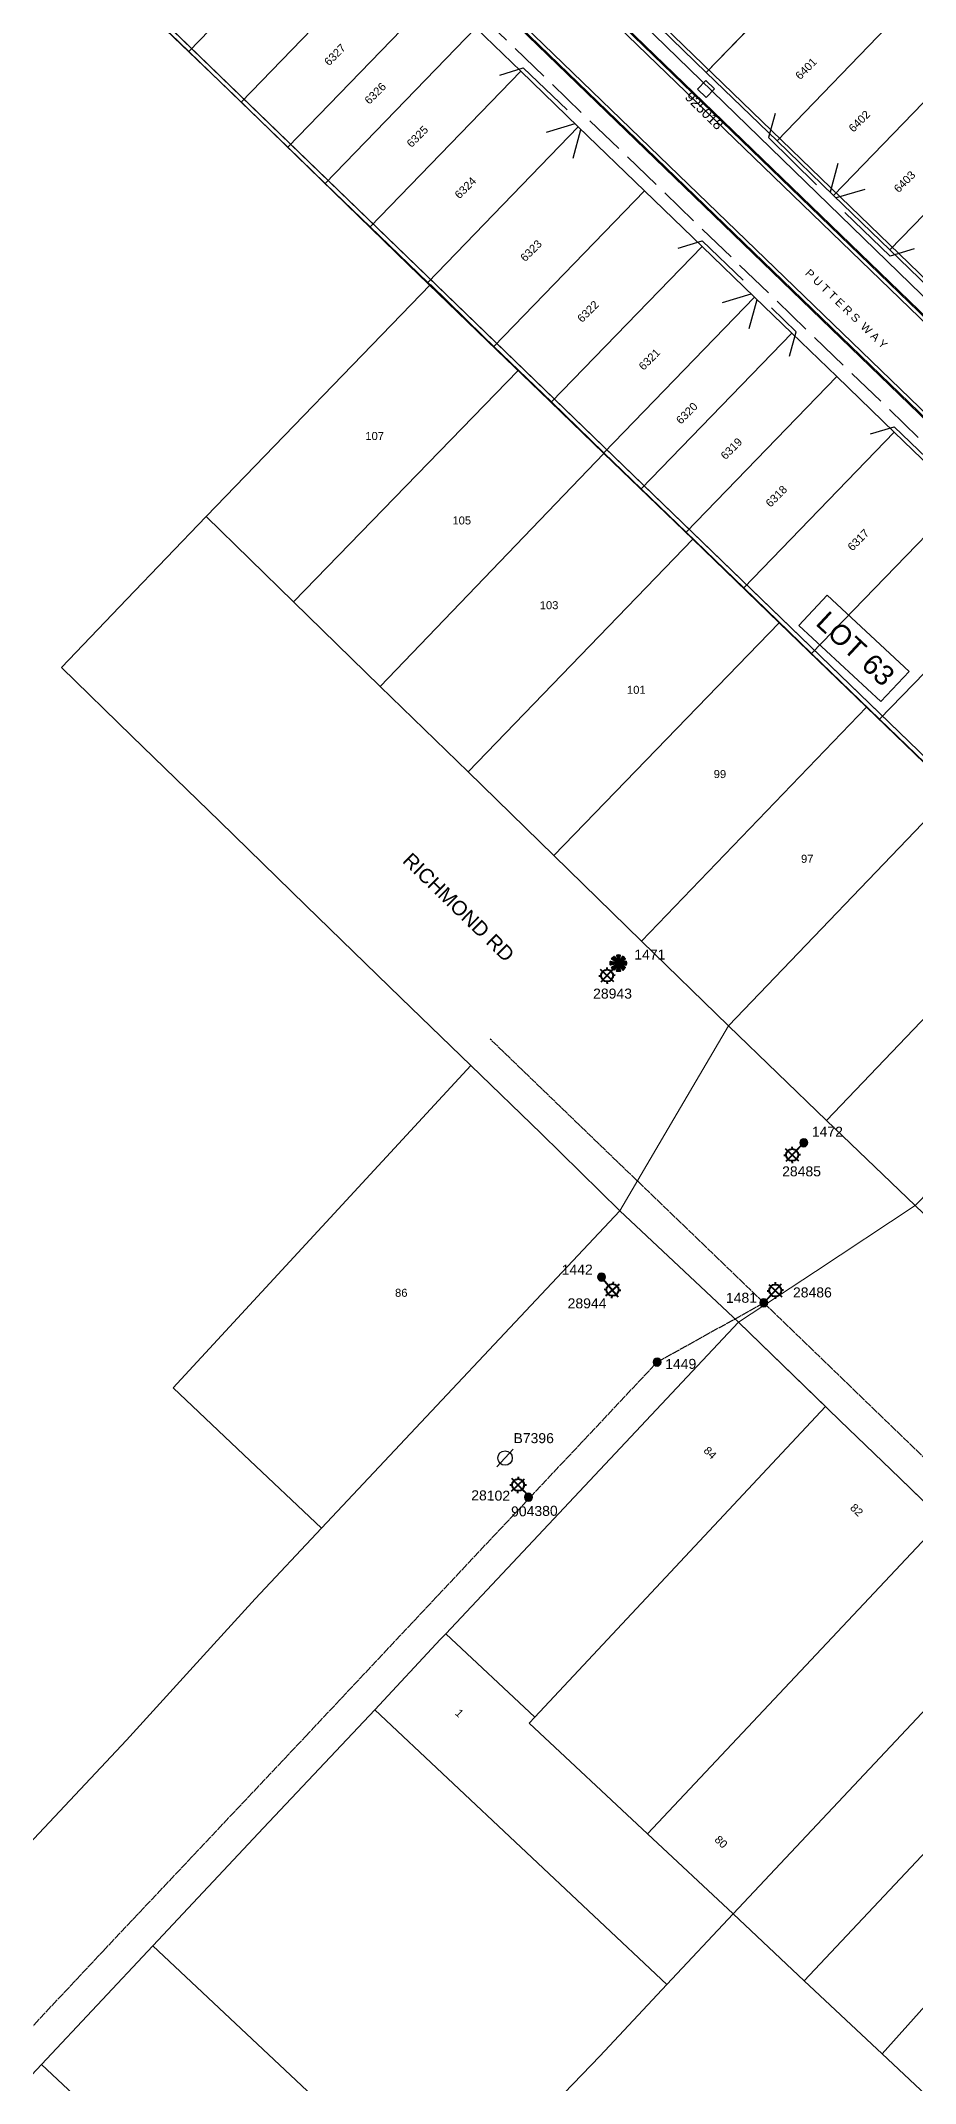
# Model space of a CAD drawing. Header units: metres. Extents: x 305195 to 309187, y 6261447 to 6263623.
# Drawn here: x 305412.5 to 305521.8, y 6262126.8 to 6262382.1 of the extents above; entities that cross this region are included whole.
import ezdxf
from ezdxf.enums import TextEntityAlignment as Align

# ---------------------------------------------------------------- set-up
doc = ezdxf.new("R2010")
doc.units = ezdxf.units.M
doc.linetypes.add('Cable Exist OH', pattern=[1, 1, 0])
doc.linetypes.add('IE Trench LV', pattern=[6.5, 5, -1.5])
doc.layers.get('0').update_dxf_attribs({"color": 6})
for name, color, linetype, lineweight in [('A_NEW', 51, 'Continuous', 9), ('Cadastre Buildings_SP_EXT', 9, 'Continuous', 5), ('Cadastre Land Parcels_SP_EXT', 9, 'Continuous', 5), ('Cadastre Roads_SP_EXT', 9, 'Continuous', 5)]:
    doc.layers.add(name, color=color, linetype=linetype, lineweight=lineweight)
for name, color, linetype in [('Equip_SP_HV_EXT', 7, 'Continuous'), ('Equip_SP_SL_EXT', 7, 'Continuous'), ('Mains_HV_EXT', 7, 'Continuous'), ('NOTE 1TO500_NEW', 7, 'Continuous'), ('Services_SP_NEW', 2, 'Continuous'), ('st_new', 9, 'Continuous'), ('SupportsOH_SP_TR_HV_LV_SL_EXT', 7, 'Continuous'), ('SupportsUG_SP_LV_SL_NEW', 2, 'Continuous'), ('Trench_SP_NEW', 2, 'Continuous')]:
    doc.layers.add(name, color=color, linetype=linetype)
doc.styles.add('HVSW_LABEL', font='arial.ttf')
doc.styles.add('iecARIAL', font='arial.ttf', dxfattribs={"height": 2})
doc.styles.add('POLE_LABEL', font='arial.ttf')
doc.styles.get("Standard").update_dxf_attribs({"font": 'arial.ttf'})
doc.linetypes.add('IE Trench HV', pattern='A,7,-0.2,["/",Standard,S=3,R=0,X=0.6,Y=-1.4],-2.5', length=9.7)

# ---------------------------------------------------------------- blocks, each defined once
blk = doc.blocks.new('SL_LANTERN_EXT')
at = {"lineweight": 40}
for p, q in [((-1.46, 5.68), (-1.06, 5.28)), ((0, 1.97), (0, 6.47)), ((1.46, 5.68), (1.06, 5.28)), ((-2.25, 4.22), (2.25, 4.22)), ((-1.46, 2.76), (-1.06, 3.16)), ((0, 0), (0, 2.72)), ((1.46, 2.76), (1.06, 3.16))]:
    blk.add_line(p, q, dxfattribs=at)
blk.add_circle((0, 4.22), 1.5, dxfattribs=at)
at = {"style": 'iecARIAL', "flags": 8}
blk.add_attdef('ASSET_NUM', (1.5, 1.5), '', height=2.5, dxfattribs=at)
for tag, p, height, flags in [('OPERATING_VOLTAGE', (0.98, -1.65), 0.2, 9), ('ORIENTATION', (0.98, -1.85), 0.2, 9), ('OWNED_BY', (0.98, -2.05), 0.2, 9), ('STATE', (0.98, -2.25), 0.2, 9), ('CONSTRUCTED_VOLTAGE', (0.98, -0.65), 0.2, 9), ('CONTROL_TYPE', (0.98, -0.85), 0.2, 9), ('LANTERN_PURPOSE', (0.98, -1.05), 0.2, 9), ('LANTERN_TYPE', (0.98, -1.25), 0.2, 9), ('NO_PHASES', (0.98, -1.45), 0.2, 9), ('USAGE', (0.98, -2.45), 0.2, 9), ('CEXIST', (0.98, -2.65), 0.2, 9), ('CNEW', (0.98, -2.85), 0.2, 9), ('CNUMBER', (0.98, -3.05), 0.2, 9), ('CREMOVE', (0.98, -3.25), 0.2, 9), ('CREPLACE', (0.98, -3.45), 0.2, 9), ('LKINGHEIGHT', (0.98, -3.65), 0.2, 9), ('LBRACKET', (0.98, -3.85), 0.2, 9), ('LBRACKETVOCAB', (0.98, -4.05), 0.2, 9), ('LCATEGORY', (0.98, -4.25), 0.2, 9), ('LCHARGE1', (0.98, -4.45), 0.2, 9), ('LCHARGE1PERCENT', (0.98, -4.65), 0.2, 9), ('LCHARGE2', (0.98, -4.85), 0.2, 9), ('LCHARGE2PERCENT', (0.98, -5.05), 0.2, 9), ('LCHARGE3', (0.98, -5.25), 0.2, 9), ('LNUMBER', (2.18, -3.25), 2.5, 8), ('STREETNAME', (0.98, -9.25), 0.2, 9), ('SUBURB', (0.98, -9.45), 0.2, 1), ('LCHARGE3PERCENT', (0.98, -5.45), 0.2, 9), ('LEXIST', (0.98, -5.65), 0.2, 9), ('LLAMP', (0.98, -5.85), 0.2, 9), ('LLAMPVOCAB', (0.98, -6.05), 0.2, 9), ('LMAST', (0.98, -6.25), 0.2, 9), ('LMASTVOCAB', (0.98, -6.45), 0.2, 9), ('LNEW', (0.98, -6.65), 0.2, 9), ('LANTNUMBER', (0.98, -6.85), 0.2, 9), ('LOUTREACH', (0.98, -7.25), 0.2, 9), ('LOUTREACHVOCAB', (0.98, -7.45), 0.2, 9), ('LRATECODE', (0.98, -7.65), 0.2, 9), ('LREMOVE', (0.98, -7.85), 0.2, 9), ('LREPLACE', (0.98, -8.05), 0.2, 9), ('LTYPE', (0.98, -8.25), 0.2, 9), ('LTYPEVOCAB', (0.98, -8.45), 0.2, 9), ('LEGEND', (0.98, -8.65), 0.2, 9), ('LOCATION', (0.98, -8.85), 0.2, 9), ('NOTES', (0.98, -9.05), 0.2, 9)]:
    blk.add_attdef(tag, p, '', height=height, dxfattribs=dict(flags=flags))
blk = doc.blocks.new('SL_NIGHTWATCH_EXT')
at = {"lineweight": 40}
h = blk.add_hatch(color=256, dxfattribs=at)
h.paths.add_polyline_path([(0.39, 1.96, 0.098491), (-0.39, 1.96), (-0.2, 0.98, -0.098491), (0.19, 0.98)])
h.paths.add_polyline_path([(0.55, 0.83, -0.098491), (0.83, 0.56), (1.66, 1.11, 0.098491), (1.11, 1.66)])
h.paths.add_polyline_path([(0.98, 0.2, -0.098491), (0.98, -0.19), (1.96, -0.39, 0.098491), (1.96, 0.39)])
h.paths.add_polyline_path([(0.83, -0.55, -0.098491), (0.56, -0.83), (1.11, -1.66, 0.098491), (1.66, -1.11)])
h.paths.add_polyline_path([(-0.19, -0.98), (-0.39, -1.96, 0.098491), (0.39, -1.96), (0.2, -0.98, -0.098491)])
h.paths.add_polyline_path([(-0.83, -0.56), (-1.66, -1.11, 0.098491), (-1.11, -1.66), (-0.55, -0.83, -0.098491)])
h.paths.add_polyline_path([(-0.98, 0.19), (-1.96, 0.39, 0.098491), (-1.96, -0.39), (-0.98, -0.2, -0.098491)])
h.paths.add_polyline_path([(-1.11, 1.66, 0.098491), (-1.66, 1.11), (-0.83, 0.55, -0.098491), (-0.56, 0.83)])
for p, q in [((-1.16, 1.63), (-1.16, 1.63, 0)), ((-1.1, 1.64), (-1.1, 1.64, 0)), ((1.08, 1.63), (1.08, 1.63, 0)), ((-0.86, -0.57), (-0.86, -0.57, 0)), ((0.82, -0.57), (0.82, -0.57, 0)), ((1.13, -1.65), (1.13, -1.65, 0)), ((1.96, -0.37), (1.96, -0.37, 0))]:
    blk.add_line(p, q, dxfattribs=at)
for points in [[(-0.98, 0.19, 0.098491), (-0.98, -0.2), (-1.96, -0.39, -0.098491), (-1.96, 0.39)], [(-0.56, 0.83, 0.098491), (-0.83, 0.55), (-1.66, 1.11, -0.098491), (-1.11, 1.66)], [(-0.2, 0.98, -0.098491), (0.19, 0.98), (0.39, 1.96, 0.098491), (-0.39, 1.96)], [(0.83, 0.56), (1.66, 1.11, 0.098491), (1.11, 1.66), (0.55, 0.83, -0.098491)], [(0.98, -0.19), (1.96, -0.39, 0.098491), (1.96, 0.39), (0.98, 0.2, -0.098491)], [(-0.83, -0.56, 0.098491), (-0.55, -0.83), (-1.11, -1.66, -0.098491), (-1.66, -1.11)], [(0.2, -0.98), (0.39, -1.96, -0.098491), (-0.39, -1.96), (-0.19, -0.98, 0.098491)], [(0.56, -0.83), (1.11, -1.66, 0.098491), (1.66, -1.11), (0.83, -0.55, -0.098491)]]:
    blk.add_lwpolyline(points, format="xyb", close=True, dxfattribs=at)
blk.add_circle((0, 0), 1, dxfattribs=at)
blk = doc.blocks.new('POLE_EXT')
blk.add_hatch(color=256).paths.add_polyline_path([(-1, 0, 1), (1, 0, 1)])
blk.add_lwpolyline([(-1, 0, 1), (1, 0, 1)], format="xyb", close=True)
for tag, height, flags, p in [('pNumber', 2.5, 8, (-17.84, 2.07)), ('OWNED_BY', 0.2, 9, (1.35, -0.4)), ('SPECIAL_USE', 0.2, 9, (1.35, -0.8)), ('STATE', 0.2, 9, (1.35, -1)), ('cLV', 0.2, 9, (1.35, -1.4)), ('hDepth', 0.2, 9, (1.35, -1.6)), ('hDia', 0.2, 9, (1.35, -1.8)), ('cHV', 0.2, 9, (1.35, -2)), ('cLinedev', 0.2, 9, (1.35, -3.4)), ('pExisting', 0.2, 9, (1.35, -3.8)), ('pFooting', 0.2, 9, (1.35, -4.4)), ('pNew', 0.2, 9, (1.35, -4.6)), ('pRelocate', 0.2, 9, (1.35, -5)), ('pRemove', 0.2, 9, (1.35, -5.2)), ('PARENT', 0.2, 9, (1.35, -0.6)), ('USAGE', 0.2, 9, (1.35, -1.2)), ('LBRACKET', 0.2, 9, (1.35, -2.2)), ('LExisting', 0.2, 9, (1.35, -2.4)), ('LANTNUMBER', 0.2, 9, (1.35, -2.6)), ('LOther', 0.2, 9, (1.35, -2.8)), ('LRemove', 0.2, 9, (1.35, -3)), ('LEGEND', 0.2, 9, (1.35, -3.2)), ('LOCATION', 0.2, 9, (1.35, -3.6)), ('PFNUMBER', 0.2, 9, (1.35, -4)), ('NEWPFNUMBER', 0.2, 9, (1.35, -4.2)), ('pReplace', 0.2, 9, (1.35, -5.4)), ('pStay', 0.2, 9, (1.35, -5.6)), ('pType', 0.2, 9, (1.35, -5.8)), ('cspan', 0.2, 9, (1.35, -6)), ('STREETNAME', 0.2, 9, (1.35, -6.2)), ('SUBURB', 0.2, 9, (1.35, -6.4)), ('OPERATED_BY', 0.2, 9, (1.36, -7.01)), ('NOTES', 0.2, 9, (1.35, -6.6)), ('MAINTAINED_BY', 0.2, 9, (1.36, -6.81))]:
    blk.add_attdef(tag, text='', height=height, dxfattribs=dict(flags=flags)).set_placement(p, align=Align.MIDDLE_LEFT)
at = {"style": 'POLE_LABEL'}
for tag, height, flags, p in [('STRUCTURE_PLANT_NUMBER', 0.2, 9, (1.35, 0.03)), ('ASSET_NUM', 2.5, 8, (2, 2)), ('STREET_CODE', 0.2, 9, (1.35, -0.2))]:
    blk.add_attdef(tag, text='', height=height, dxfattribs=dict(at, flags=flags)).set_placement(p, align=Align.MIDDLE_LEFT)
at = {"flags": 1}
blk.add_attdef('Z', (1.35, -7.33), '', height=0.2, dxfattribs=at)
blk = doc.blocks.new('HV_ABS_CLOSED_EXT')
blk.add_line((-3, 6.87), (3, 6.87))
blk.add_circle((0, 6.87), 1.8)
at = {"flags": 1}
blk.add_attdef('Z', (0, 0), '', height=0.2, dxfattribs=at)
at = {"style": 'HVSW_LABEL'}
for tag, height, flags, p in [('ASSET_NUM', 3.5, 8, (2, 2)), ('STREET_CODE', 0.2, 9, (0, -0.2))]:
    blk.add_attdef(tag, text='', height=height, dxfattribs=dict(at, flags=flags)).set_placement(p, align=Align.MIDDLE_LEFT)
at = {"flags": 9}
for tag, p in [('ACTUAL_STATUS', (0, -0.4)), ('CONSTRUCTED_VOLTAGE', (0, -0.6)), ('OPERATING_VOLTAGE', (0, -1)), ('ORIENTATION', (0, -1.2)), ('OWNED_BY', (0, -1.4)), ('STATE', (0, -1.6)), ('SWITCH_TYPE', (0, -1.8)), ('STREETNAME', (0, -2.6)), ('SUBURB', (0, -2.8)), ('NO_PHASES', (0, -0.8)), ('USAGE', (0, -2)), ('LEGEND', (0, -2.2)), ('LOCATION', (0, -2.4)), ('NOTES', (0, -3))]:
    blk.add_attdef(tag, text='', height=0.2, dxfattribs=at).set_placement(p, align=Align.MIDDLE_LEFT)
blk = doc.blocks.new('AREA41_NEW')
at = {"layer": 'A_NEW'}
h = blk.add_hatch(dxfattribs=at)
h.set_pattern_fill('FP_127', color=256, style=0, pattern_type=2)
h.set_pattern_definition([(270, (86453.6, 11117.5), (300, 2e-14), [])])
h.paths.add_polyline_path([(42202, 10595), (42232, 10595), (42232, 11640), (42202, 11640), (42202, 10927)], flags=0)
blk = doc.blocks.new('COLUMN_NEW')
at = {"lineweight": -3}
blk.add_lwpolyline([(-1.49, -1.49), (1.48, -1.49), (1.48, 1.48), (-1.49, 1.48)], close=True, dxfattribs=at)
at = {"style": 'POLE_LABEL', "flags": 9}
blk.add_attdef('STRUCTURE_PLANT_NUMBER', text='', height=0.2, dxfattribs=at).set_placement((1.5, 0.24), align=Align.MIDDLE_LEFT)
for tag, height, flags, p in [('STREET_CODE', 0.2, 9, (1.5, 0)), ('ASSET_NUM', 2.5, 8, (2, 2)), ('COLUMN_TYPE', 0.2, 9, (1.5, -0.2)), ('OWNED_BY', 0.2, 9, (1.5, -0.4)), ('OPERATED_BY', 0.2, 9, (1.5, -0.6)), ('STATE', 0.2, 9, (1.5, -1)), ('SUBURB', 0.2, 9, (1.5, -1.8)), ('STREETNAME', 0.2, 9, (1.5, -2)), ('Z', 0.2, 1, (1.5, -2.8)), ('MAINTAINED_BY', 0.2, 9, (1.5, -0.8)), ('USAGE', 0.2, 9, (1.5, -1.2)), ('LEGEND', 0.2, 9, (1.5, -1.4)), ('PARENT', 0.2, 9, (1.5, -1.6)), ('LOCATION', 0.2, 9, (1.5, -2.2)), ('NOTES', 0.2, 9, (1.5, -2.4)), ('LABEL_ALIGNMENT', 0.2, 9, (1.5, -2.6))]:
    blk.add_attdef(tag, text='', height=height, dxfattribs=dict(flags=flags)).set_placement(p, align=Align.MIDDLE_LEFT)
blk = doc.blocks.new('ST4_NEW')
at = {"layer": 'st_new', "color": 251, "lineweight": 0}
for p, q in [((219.41, -169.73), (32.43, 11.07)), ((198.21, -191.65), (0, 0)), ((60.75, 1.07), (188.29, -122.25)), ((185.55, -125.09), (58, -1.77)), ((225.66, -163.26), (58.09, -1.22)), ((185.86, -124.77), (58.32, -1.44)), ((185.96, -124.66), (58.42, -1.34)), ((179.92, -130.91), (52.37, -7.59)), ((9.12, -8.82), (118.55, -114.63)), ((198.21, -191.65), (9.12, -8.82)), ((179.5, -131.35), (51.96, -8.02)), ((179.6, -131.24), (52.06, -7.91))]:
    blk.add_line(p, q, dxfattribs=at)
blk = doc.blocks.new('ST5_NEW')
at = {"layer": 'st_new', "color": 7, "linetype": 'Continuous'}
for p, q in [((-200.9, 77.41), (-219.7, 57.96)), ((-155.04, 55.32), (-136.27, 74.73)), ((-136.27, 74.73), (-155.04, 55.32)), ((-194.34, 71.07), (-213.15, 51.62)), ((-219.7, 57.96), (-226.48, 64.51)), ((-188.51, 65.43), (-207.32, 45.98)), ((-131.31, 62.17), (-146.2, 46.77)), ((-183.84, 60.91), (-202.65, 41.46)), ((-183.84, 60.91), (-178.22, 55.48)), ((-155.04, 55.32), (-160.79, 60.88)), ((-213.15, 51.62), (-219.7, 57.96)), ((-197.03, 36.03), (-178.22, 55.48)), ((-178.22, 55.48), (-171.03, 48.53)), ((-146.2, 46.77), (-155.04, 55.32)), ((-124.25, 55.35), (-139.14, 39.95)), ((-207.32, 45.98), (-213.15, 51.62)), ((-171.03, 48.53), (-189.84, 29.08)), ((-171.03, 48.53), (-162.76, 40.53)), ((-117.2, 48.53), (-132.09, 33.13)), ((-202.65, 41.46), (-207.32, 45.98)), ((-139.14, 39.95), (-146.2, 46.77)), ((-197.03, 36.03), (-202.65, 41.46)), ((-181.57, 21.08), (-162.76, 40.53)), ((-162.76, 40.53), (-155.57, 33.58)), ((-132.09, 33.13), (-139.14, 39.95)), ((-189.84, 29.08), (-197.03, 36.03)), ((-155.57, 33.58), (-174.38, 14.13)), ((-155.57, 33.58), (-149.02, 27.25)), ((-121.66, 23.05), (-132.09, 33.13)), ((-181.57, 21.08), (-189.84, 29.08)), ((-149.02, 27.25), (-167.83, 7.79)), ((-149.02, 27.25), (-144.35, 22.73)), ((-174.38, 14.13), (-181.57, 21.08)), ((-163.16, 3.27), (-144.35, 22.73)), ((-144.35, 22.73), (-138.73, 17.3)), ((-138.73, 17.3), (-157.54, -2.16)), ((-138.73, 17.3), (-131.54, 10.35)), ((-167.83, 7.79), (-174.38, 14.13)), ((-150.35, -9.11), (-131.54, 10.35)), ((-131.54, 10.35), (-123.06, 2.14)), ((-163.16, 3.27), (-167.83, 7.79)), ((-157.54, -2.16), (-163.16, 3.27)), ((-141.87, -17.31), (-123.06, 2.14)), ((-150.35, -9.11), (-157.54, -2.16)), ((-114.58, -6.06), (-133.39, -25.52)), ((-141.87, -17.31), (-150.35, -9.11)), ((-133.39, -25.52), (-141.87, -17.31)), ((-126.62, -32.06), (-133.39, -25.52))]:
    blk.add_line(p, q, dxfattribs=at)
blk = doc.blocks.new('PLAN_NEW')
at = {"layer": 'st_new', "lineweight": 0}
blk.add_blockref('ST4_NEW', (-232.08, -1017.59), dxfattribs=at)
at = {"layer": 'st_new'}
blk.add_blockref('ST5_NEW', (2.43, -1090.56), dxfattribs=at)
at = {"layer": 'st_new', "lineweight": 0}
for s, rotation, p in [('6327', 45.2827, (-199.75, -1034.48)), ('6401', 45.2827, (-140.88, -1036.22)), ('6326', 45.2827, (-194.71, -1039.31)), ('6402', 45.2827, (-134.22, -1042.79)), ('6325', 45.2827, (-189.45, -1044.7)), ('6324', 45.2827, (-183.45, -1051.11)), ('6403', 45.2827, (-128.57, -1050.35)), ('6323', 45.2827, (-175.24, -1058.97)), ('P U T T E R S  W A Y', 315.9631, (-140.33, -1060.43)), ('6322', 45.2827, (-168.13, -1066.57)), ('6321', 45.2827, (-160.45, -1072.55)), ('6320', 45.2827, (-155.78, -1079.29)), ('6319', 45.2827, (-150.21, -1083.72)), ('6318', 45.2827, (-144.59, -1089.67)), ('6317', 45.2827, (-134.35, -1095.13))]:
    blk.add_text(s, height=1, rotation=rotation, dxfattribs=at).set_placement(p)

msp = doc.modelspace()

# ---------------------------------------------------------------- linework, layer by layer
at = {"layer": 'Cadastre Buildings_SP_EXT', "linetype": 'Continuous'}
for points in [[(305507.89, 6262139.57), (305544.5, 6262178.49), (305535.72, 6262186.99), (305499, 6262147.92), (305507.89, 6262139.57)], [(305465.72, 6262112.5), (305473.99, 6262121.31), (305476.75, 6262124.35), (305482.33, 6262130.15), (305490.71, 6262139.1), (305454.23, 6262173.45), (305440.34, 6262158.67), (305426.49, 6262143.91), (305462.97, 6262109.65), (305465.72, 6262112.5)], [(305499, 6262147.92), (305490.71, 6262139.1), (305482.33, 6262130.15), (305476.75, 6262124.35), (305473.99, 6262121.31), (305465.72, 6262112.5), (305462.97, 6262109.64), (305426.49, 6262143.91), (305412.58, 6262129.11), (305449.12, 6262094.86), (305485.62, 6262060.66), (305493.37, 6262068.91), (305502.25, 6262078.39), (305510.59, 6262087.22), (305518.83, 6262096.01), (305521.52, 6262098.86), (305535.45, 6262113.68), (305517.62, 6262130.44), (305507.89, 6262139.57)]]:
    msp.add_lwpolyline(points, dxfattribs=at)
at = {"layer": 'Cadastre Land Parcels_SP_EXT', "linetype": 'Continuous'}
for points in [[(305425.3, 6262386.15), (305436.73, 6262375.19), (305447.54, 6262364.67), (305458.46, 6262354.07), (305469.48, 6262343.4), (305480.22, 6262333.04), (305491.34, 6262322.31), (305502.13, 6262311.88), (305513.04, 6262301.34), (305523.91, 6262290.81), (305534.62, 6262280.48), (305536.1, 6262279.05), (305547.47, 6262268.02), (305558.57, 6262257.31), (305568.86, 6262247.42), (305581.62, 6262235.08), (305592.95, 6262224.11), (305602.51, 6262214.88), (305603.91, 6262213.52), (305613.36, 6262204.39), (305625.31, 6262192.84), (305629.66, 6262188.65)], [(305425.3, 6262386.15), (305436.73, 6262375.19), (305447.54, 6262364.67), (305458.46, 6262354.07), (305469.48, 6262343.4), (305480.22, 6262333.04), (305491.34, 6262322.31), (305502.13, 6262311.88), (305513.04, 6262301.34), (305523.91, 6262290.81)], [(305472.13, 6262340.85), (305461.2, 6262351.6), (305433.15, 6262322.59), (305444.09, 6262311.92), (305472.13, 6262340.85)], [(305444.09, 6262311.92), (305454.92, 6262301.36), (305482.87, 6262330.48), (305472.13, 6262340.85)], [(305493.98, 6262319.75), (305482.87, 6262330.49), (305454.92, 6262301.36), (305465.89, 6262290.66)], [(305476.59, 6262280.22), (305504.78, 6262309.32), (305493.98, 6262319.75), (305465.89, 6262290.66), (305476.59, 6262280.22)], [(305515.68, 6262298.78), (305504.78, 6262309.32), (305476.59, 6262280.22), (305487.56, 6262269.51), (305515.68, 6262298.78)], [(305526.56, 6262288.26), (305515.68, 6262298.78)], [(305538.75, 6262276.48), (305537.2, 6262277.98), (305526.56, 6262288.26), (305498.42, 6262258.91), (305510.69, 6262247.11), (305538.75, 6262276.48)], [(305550.12, 6262265.47), (305538.75, 6262276.48), (305510.69, 6262247.11), (305521.77, 6262236.46), (305550.12, 6262265.47)], [(305487.56, 6262269.51), (305498.42, 6262258.91)], [(305484.86, 6262235.8), (305475.01, 6262245.45), (305466.24, 6262253.98), (305429.02, 6262213.66), (305437.85, 6262205.32), (305447.59, 6262196.13), (305484.86, 6262235.8)], [(305510.56, 6262211.34), (305499.66, 6262221.87), (305463.09, 6262182.93), (305474.23, 6262172.5)], [(305525.21, 6262197.17), (305519.83, 6262202.4), (305512.36, 6262209.6), (305510.85, 6262211.05), (305510.56, 6262211.34), (305474.23, 6262172.5), (305473.54, 6262171.77), (305488.31, 6262157.93)], [(305535.72, 6262186.99), (305528.36, 6262194.11), (305526.91, 6262195.51), (305525.21, 6262197.17), (305488.31, 6262157.93), (305499, 6262147.92), (305535.72, 6262186.99)], [(305463.09, 6262182.93), (305462.45, 6262182.25), (305454.23, 6262173.45), (305490.71, 6262139.1), (305499, 6262147.92)], [(305553.26, 6262170.03), (305544.5, 6262178.49), (305507.89, 6262139.57), (305517.62, 6262130.44)], [(305532.22, 6262146.73), (305517.62, 6262130.44), (305535.45, 6262113.68), (305550.48, 6262129.67)]]:
    msp.add_lwpolyline(points, dxfattribs=at)
at = {"layer": 'Cadastre Roads_SP_EXT', "linetype": 'Continuous'}
for points in [[(305444.09, 6262311.92), (305433.15, 6262322.59), (305423.25, 6262312.26), (305415.07, 6262303.73), (305423.87, 6262295.13), (305434.81, 6262284.5), (305445.63, 6262273.99), (305457.49, 6262262.44), (305466.24, 6262253.98), (305475.01, 6262245.45), (305484.86, 6262235.8), (305492.02, 6262248), (305498.42, 6262258.91), (305487.56, 6262269.51), (305476.59, 6262280.22), (305465.89, 6262290.66), (305454.92, 6262301.36), (305444.09, 6262311.92)], [(305499.66, 6262221.87), (305491.55, 6262229.51), (305484.86, 6262235.8), (305447.59, 6262196.13), (305439.28, 6262187.31), (305431.13, 6262178.34), (305423.19, 6262169.62), (305412.91, 6262158.68), (305398.13, 6262142.97)], [(305533.16, 6262225.5), (305521.77, 6262236.46), (305509.29, 6262228.23), (305499.66, 6262221.87), (305510.85, 6262211.05), (305512.36, 6262209.6), (305519.83, 6262202.4), (305526.92, 6262195.51), (305528.36, 6262194.11), (305535.72, 6262186.99), (305544.5, 6262178.49), (305553.26, 6262170.03), (305571.67, 6262152.21), (305579.12, 6262161.76), (305587.84, 6262172.93), (305578.04, 6262182.33), (305566.75, 6262193.19), (305555.8, 6262203.72), (305543.3, 6262215.75), (305533.16, 6262225.5)], [(305404.13, 6262120.1), (305412.58, 6262129.11), (305426.49, 6262143.91), (305440.34, 6262158.67), (305454.23, 6262173.45), (305462.45, 6262182.25), (305463.09, 6262182.93), (305499.66, 6262221.87)]]:
    msp.add_lwpolyline(points, dxfattribs=at)
at = {"layer": 'Mains_HV_EXT', "linetype": 'Cable Exist OH'}
for p, q in [((305502.84, 6262224.3), (305468.65, 6262257.28)), ((305489.51, 6262216.89), (305502.84, 6262224.3)), ((305502.84, 6262224.3), (305527.81, 6262200.19)), ((305473.55, 6262199.9), (305489.51, 6262216.89)), ((305445.52, 6262170.05), (305473.54, 6262199.89)), ((305473.54, 6262199.89), (305473.55, 6262199.9)), ((305420.23, 6262143.23), (305445.52, 6262170.05)), ((305389.07, 6262109.94), (305420.23, 6262143.23))]:
    msp.add_line(p, q, dxfattribs=at)
at = {"layer": 'NOTE 1TO500_NEW', "color": 7, "lineweight": 0}
for p, q in [((305510.75, 6262312.75), (305507.23, 6262308.95)), ((305521.01, 6262303.24), (305510.75, 6262312.75)), ((305507.23, 6262308.95), (305517.48, 6262299.45)), ((305517.48, 6262299.45), (305521.01, 6262303.24))]:
    msp.add_line(p, q, dxfattribs=at)
at = {"layer": 'Services_SP_NEW', "color": 2}
for p, q in [((305469.85, 6262377.78), (305472.78, 6262378.67)), ((305478.26, 6262373.41), (305472.78, 6262378.67)), ((305504.26, 6262372.98), (305503.44, 6262369.96)), ((305475.67, 6262370.65), (305479.26, 6262371.7)), ((305479.02, 6262367.38), (305479.98, 6262370.99)), ((305509.41, 6262364.07), (305503.44, 6262369.96)), ((305512.1, 6262366.73), (305511.15, 6262363.12)), ((305515.45, 6262363.47), (305511.87, 6262362.41)), ((305512.95, 6262360.61), (305518.64, 6262355.15)), ((305492.15, 6262356.14), (305495.14, 6262357.05)), ((305500.27, 6262352.13), (305495.14, 6262357.05)), ((305521.64, 6262356.05), (305518.64, 6262355.15)), ((305497.68, 6262349.36), (305501.27, 6262350.42)), ((305501.03, 6262346.1), (305501.99, 6262349.71)), ((305503.82, 6262348.68), (305506.88, 6262345.66)), ((305506.05, 6262342.64), (305506.88, 6262345.66)), ((305516.16, 6262332.91), (305519.15, 6262333.82)), ((305526.23, 6262327.02), (305519.15, 6262333.82))]:
    msp.add_line(p, q, dxfattribs=at)
at = {"layer": 'Trench_SP_NEW', "linetype": 'IE Trench LV'}
msp.add_line((305443.7, 6262408.18), (305594.34, 6262262.77), dxfattribs=at)
at = {"layer": 'Trench_SP_NEW', "linetype": 'IE Trench HV', "lineweight": 0}
msp.add_lwpolyline([(305468.98, 6262404.15), (305470.27, 6262401.16), (305596.67, 6262278.3)], dxfattribs=at)

# ---------------------------------------------------------------- block references
at = {"layer": 'Equip_SP_HV_EXT'}
ref = msp.add_blockref('HV_ABS_CLOSED_EXT', (305473.01, 6262202.55), dxfattribs=dict(at, xscale=0.5, yscale=0.5, zscale=0.5, rotation=46.79975814406089))
ref.add_attrib('ASSET_NUM', 'B7396', dxfattribs={"layer": '0', "height": 1.25, "style": 'HVSW_LABEL'}).set_placement((305471.56, 6262207.39), align=Align.MIDDLE_LEFT)
at = {"layer": 'Equip_SP_SL_EXT'}
ref = msp.add_blockref('SL_LANTERN_EXT', (305484.68, 6262266.76), dxfattribs=dict(at, xscale=0.5, yscale=0.5, zscale=0.5, rotation=137.4851695527309))
ref.add_attrib('ASSET_NUM', '28943', dxfattribs={"layer": '0', "height": 1.25, "style": 'iecARIAL'}).set_placement((305481.51, 6262262.96), align=Align.MIDDLE_LEFT)
at = {"layer": 'Equip_SP_SL_EXT', "xscale": 0.5, "yscale": 0.5, "zscale": 0.5}
msp.add_blockref('SL_NIGHTWATCH_EXT', (305484.68, 6262266.76), dxfattribs=at)
at = {"layer": 'Equip_SP_SL_EXT'}
ref = msp.add_blockref('SL_LANTERN_EXT', (305507.84, 6262244.32), dxfattribs=dict(at, xscale=0.5, yscale=0.5, zscale=0.5, rotation=136.384766406841))
ref.add_attrib('ASSET_NUM', '28485', dxfattribs={"layer": '0', "height": 1.25, "style": 'iecARIAL'}).set_placement((305505.13, 6262239.74), align=Align.BOTTOM_LEFT)
ref = msp.add_blockref('SL_LANTERN_EXT', (305482.56, 6262227.52), dxfattribs=dict(at, xscale=0.5, yscale=0.5, zscale=0.5, rotation=220.4774237227122))
ref.add_attrib('ASSET_NUM', '28944', dxfattribs={"layer": '0', "height": 1.25, "style": 'iecARIAL'}).set_placement((305483.18, 6262223.24), align=Align.BOTTOM_RIGHT)
ref = msp.add_blockref('SL_LANTERN_EXT', (305502.84, 6262224.3), dxfattribs=dict(at, xscale=0.5, yscale=0.5, zscale=0.5, rotation=316.9698577554028))
ref.add_attrib('ASSET_NUM', '28486', dxfattribs={"layer": '0', "height": 1.25, "style": 'iecARIAL'}).set_placement((305511.34, 6262226.23), align=Align.TOP_RIGHT)
ref = msp.add_blockref('SL_LANTERN_EXT', (305473.59, 6262200.01), dxfattribs=dict(at, xscale=0.5, yscale=0.5, zscale=0.5, rotation=43.49931615885882))
ref.add_attrib('ASSET_NUM', '28102', dxfattribs={"layer": '0', "height": 1.25, "rotation": 359.1556, "style": 'iecARIAL'}).set_placement((305466.29, 6262200.88), align=Align.TOP_LEFT)
at = {"layer": 'st_new'}
msp.add_blockref('PLAN_NEW', (305648.26, 6263413.34), dxfattribs=at)
at = {"layer": 'st_new', "xscale": 0.001, "yscale": 0.001, "zscale": 0.001, "rotation": 114.287395235026}
msp.add_blockref('AREA41_NEW', (305445.97, 6262269.94), dxfattribs=at)
at = {"layer": 'SupportsOH_SP_TR_HV_LV_SL_EXT'}
ref = msp.add_blockref('POLE_EXT', (305484.68, 6262266.76), dxfattribs=dict(at, xscale=0.5, yscale=0.5, zscale=0.5))
ref.add_attrib('ASSET_NUM', '1471', dxfattribs={"layer": '0', "height": 1.25, "style": 'POLE_LABEL'}).set_placement((305486.66, 6262267.84), align=Align.MIDDLE_LEFT)
ref = msp.add_blockref('POLE_EXT', (305507.84, 6262244.32), dxfattribs=dict(at, xscale=0.5, yscale=0.5, zscale=0.5))
ref.add_attrib('ASSET_NUM', '1472', dxfattribs={"layer": '0', "height": 1.25, "style": 'POLE_LABEL'}).set_placement((305508.84, 6262244.69), align=Align.BOTTOM_LEFT)
ref = msp.add_blockref('POLE_EXT', (305482.56, 6262227.52), dxfattribs=dict(at, xscale=0.5, yscale=0.5, zscale=0.5))
ref.add_attrib('ASSET_NUM', '1442', dxfattribs={"layer": '0', "height": 1.25, "rotation": 0.3076, "style": 'POLE_LABEL'}).set_placement((305481.47, 6262227.46), align=Align.BOTTOM_RIGHT)
ref = msp.add_blockref('POLE_EXT', (305502.84, 6262224.3), dxfattribs=dict(at, xscale=0.5, yscale=0.5, zscale=0.5))
ref.add_attrib('ASSET_NUM', '1481', dxfattribs={"layer": '0', "height": 1.25, "rotation": 0.4227, "style": 'POLE_LABEL'}).set_placement((305500.04, 6262225.56), align=Align.TOP_CENTER)
ref = msp.add_blockref('POLE_EXT', (305489.51, 6262216.89), dxfattribs=dict(at, xscale=0.5, yscale=0.5, zscale=0.5))
ref.add_attrib('ASSET_NUM', '1449', dxfattribs={"layer": '0', "height": 1.25, "rotation": 0.5458, "style": 'POLE_LABEL'}).set_placement((305490.51, 6262217.27), align=Align.TOP_LEFT)
ref = msp.add_blockref('POLE_EXT', (305473.43, 6262200.01), dxfattribs=dict(at, xscale=0.5, yscale=0.5, zscale=0.5))
ref.add_attrib('ASSET_NUM', '904380', dxfattribs={"layer": '0', "height": 1.25, "rotation": 1, "style": 'POLE_LABEL'}).set_placement((305471.26, 6262198.22), align=Align.MIDDLE_LEFT)
at = {"layer": 'SupportsUG_SP_LV_SL_NEW'}
ref = msp.add_blockref('COLUMN_NEW', (305495.62, 6262376.03), dxfattribs=dict(at, xscale=0.5, yscale=0.5, zscale=0.5, rotation=226.9809233838415))
ref.add_attrib('ASSET_NUM', '925018', dxfattribs={"layer": '0', "height": 1.25, "rotation": 315.3}).set_placement((305493.32, 6262375.36), align=Align.MIDDLE_LEFT)

# ---------------------------------------------------------------- texts
at = {"layer": 'Cadastre Land Parcels_SP_EXT'}
for s, p in [('107', (305453.05, 6262332.16)), ('105', (305463.93, 6262321.6)), ('103', (305474.84, 6262311.01)), ('101', (305485.74, 6262300.43)), ('99', (305496.58, 6262289.9)), ('97', (305507.49, 6262279.31)), ('86', (305456.76, 6262225.06))]:
    msp.add_text(s, height=1, dxfattribs=at).set_placement(p)
for s, height, rotation, p in [('LOT 63', 2.5, 317.1691, (305509.19, 6262309.13)), ('84', 1, 316.0312, (305495.23, 6262205.74)), ('82', 1, 316.0312, (305513.54, 6262198.59)), ('1', 1, 316.0312, (305464.18, 6262172.93)), ('80', 1, 316.0074, (305496.6, 6262157.11))]:
    msp.add_text(s, height=height, rotation=rotation, dxfattribs=at).set_placement(p)
at = {"layer": 'Cadastre Roads_SP_EXT'}
msp.add_text('RICHMOND RD', height=1.8, rotation=315.742, dxfattribs=at).set_placement((305457.58, 6262279.44))

doc.saveas('drawing.dxf')
